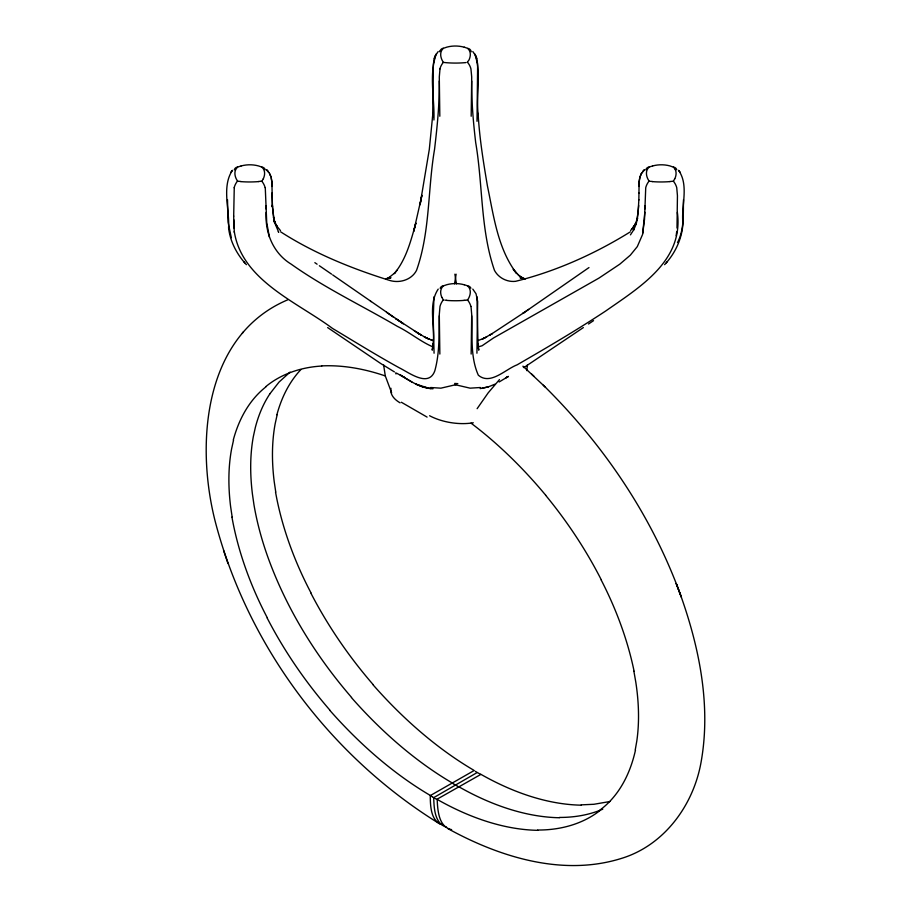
<?xml version="1.0" encoding="UTF-8"?>
<svg xmlns="http://www.w3.org/2000/svg" width="911" height="911" viewBox="0 0 911 911"><rect width="100%" height="100%" fill="white"/><g stroke="black" fill="none" stroke-linecap="round" stroke-linejoin="round"><path stroke-width="1.37" d="M439.854 354.06L439.296 314.511L439.99 306.483A10.26 5.921 -60 0 1 443.293 299.924L441.96 297.453M439.819 116.244L439.296 76.945L439.99 68.917M467.65 62.426A10.26 5.921 60 0 1 470.941 68.906L471.704 76.945L471.181 116.244M471.01 306.483L471.704 314.511L471.146 354.06M439.296 81.011C439.592 103.888 437.2 126.675 434.547 149.37C427.669 189.465 430.243 231.815 416.521 270.396C411.635 279.825 399.815 283.412 389.965 280.52C352.01 268.699 314.193 253.429 280.679 231.861M638.953 193.2L639.101 182.12M474.027 770.581L430.243 795.61C430.402 805.723 430.55 821.312 442.439 824.774M478.173 346.84L482.021 345.804L493.534 337.958L598.948 278.106L619.833 264.144L630.321 255.182L637.301 246.608L642.585 234.446L644.521 219.38L645.728 187.7A10.26 5.921 -60 0 1 649.042 181.141L647.698 178.67A27.877 14.997 25.2 0 1 647.767 168.672L649.065 167.112L652.652 165.893M676.998 228.08L677.442 195.728L676.748 187.7A10.26 5.921 60 0 0 673.388 181.209L669.824 181.528M683.489 199.714C683.102 214.039 684.423 229.401 677.511 242.542M638.85 200.056L638.953 192.95M677.374 212.479C683.842 260.762 639.932 287.056 605.701 311.004C576.845 330.033 547.033 347.569 517.106 364.844C505.343 369.297 490.346 385.535 478.332 375.195C470.087 356.759 472.547 335.567 471.704 315.821M644.942 208.961L644.999 205.772M638.964 186.47L639.078 182.769M432.998 344.939C435.652 326.673 427.498 305.162 438.202 289.106M638.85 199.668L638.11 212.889L638.201 211.557L636.743 220.428L636.914 219.779L635.104 224.482L635.411 223.878L632.154 228.9L634.489 225.677L630.617 230.517M644.851 212.263L642.688 233.375M477.011 121.322L477.66 63.964L476.02 56.186L472.798 51.54M432.793 348.275L433.135 343.481L432.201 350.154L433.124 346.146M638.679 205.522L637.37 218.97L637.495 218.298L636.072 224.368L636.299 223.707L633.692 229.936L634.033 229.299L630.458 234.856M432.907 346.635L433.135 343.481M527.412 364.935L526.786 370.629M476.931 353.217L477.66 301.53L476.02 293.752L472.798 289.106M639.101 182.132L639.75 177.975L639.169 181.471M676.178 235.698L676.714 231.531M433.989 296.815L433.226 318.429L434.069 353.217M454.543 283.868L456.126 274.188M635.24 749.912L636.789 741.121A207.457 119.774 60 0 0 635.798 682.157L633.885 671.213M234.252 187.7L233.683 216.214M438.202 51.54L434.98 56.186L433.34 63.964L432.657 117.656L432.896 113.34L429.309 149.358L420.039 204.804L421.895 195.318L413.731 231.314L415.883 223.07C410.872 240.629 406.26 259.384 394.235 273.642L397.082 270.214M639.784 177.759L640.069 176.734M233.546 440.07L231.622 448.804A207.457 119.774 60 0 0 230.62 506.63L232.191 517.209M277.115 414.915L275.19 423.649A207.457 119.774 60 0 0 274.188 481.475L275.76 492.054M439.762 51.779L439.99 51.005M434.057 58.908L434.98 56.186M640.046 176.825L641.23 173.978M640.148 176.518L641.367 173.694M263.245 178.795L261.935 181.175L260.295 181.357M674.732 178.795L673.445 181.141M641.333 173.739L641.674 173.124M230.711 172.361L232.453 170.323C221.464 186.47 229.686 209.655 228.581 227.944C230.176 241.757 237.042 254.556 246.403 264.68M436.46 53.578C428.637 74.338 434.718 98.103 433.921 119.99M641.481 173.466L641.856 172.851M477.125 408.686L488.182 392.846L499.467 379.58M641.822 172.908L644.476 169.776M269.69 394.053L279.028 382.085L290.074 372.087M287.739 299.821C203.381 335.43 195.455 444.135 215.235 521.525C247.633 645.876 330.42 756.574 439.751 823.908M242.36 333.198L243.442 331.82M664.597 264.68C675.131 253.474 682.043 238.819 682.943 223.377C680.927 206.33 689.308 185.32 678.547 170.323L680.289 172.361M642.847 171.564L644.248 170.004M642.619 171.826L643.997 170.255M666.203 262.846L667.159 261.764M394.907 272.822L388.53 277.935M241.176 165.893L237.577 167.112L236.268 168.66A27.877 14.997 25.2 0 0 236.143 178.658L237.577 181.175L240.982 181.517M266.092 386.378C281.715 373.59 301.78 367.133 321.777 366.04M600.269 810.312C582.664 824.25 559.866 830.194 537.672 830.023M630.321 231.861C595.065 253.748 555.904 271.387 515.58 281.317C507.176 282.308 498.476 277.878 494.479 270.396C480.37 229.583 482.932 184.933 475.69 142.594C473.299 122.154 471.477 101.611 471.704 81.011M528.676 309.387L522.823 313.452L588.973 267.572M524.349 312.382L491.633 333.95M588.517 324.02L593.539 320.638M583.347 327.584L524.076 367.44M507.905 376.687L499.126 381.982M490.357 334.713L489.651 335.134L492.373 333.506L484.652 337.89L486.736 336.797M508.372 376.368L505.981 377.758L507.974 376.664M446.549 827.188C434.524 823.646 434.046 807.966 433.716 797.637L477.284 772.482L475.337 771.355M436.756 799.38L480.757 774.464L477.717 772.733M483.787 338.311L484.345 338.061L482.329 338.994L485.233 337.594M385.808 279.062L389.396 277.343M483.422 338.493L478.093 340.543M494.867 384.214L488.33 386.868L480.199 388.587M602.763 809.173C589.144 815.038 574.237 817.486 559.456 817.44M456.229 384.59L440.901 388.166L430.641 387.517M488.33 386.868L481.93 388.302M480.359 387.517L470.099 388.166L454.771 384.59M609.88 801.532L593.949 804.276L581.241 804.868M389.088 278.094L390.99 277.718L387.061 278.402M467.138 62.46L468.983 60.012A27.877 14.997 -25.4 0 0 469.04 49.968L467.798 48.442A10.26 5.921 -60 0 1 471.01 51.005L471.238 51.779M466.386 300.106L467.673 299.958L468.983 297.578A27.877 15.054 -25.2 0 0 469.04 287.546L467.628 285.872L464.28 284.722M260.147 181.369L258.348 181.528M465.806 62.597L464.086 62.745A27.877 6.764 0 0 1 446.72 62.734L443.327 62.392A10.26 6.001 -60.2 0 0 439.911 68.929M465.658 300.175L464.086 300.311M432.827 346.84C420.7 341.693 409.654 332.333 397.458 326.411C362.043 305.652 324.692 287.967 291.167 264.144C273.198 253.235 264.919 232.715 266.149 212.365M652.47 181.517L650.784 181.369M445.194 300.163L446.72 300.3M650.09 181.3L649.11 181.187M443.976 300.038L443.327 299.958M451.628 829.648C438.646 827.051 437.656 810.266 437.189 799.619M432.998 388.792C420.711 388.291 410.337 381.162 400.236 374.968L405.019 377.758L396.615 373.18M429.07 388.302L416.133 384.214L422.67 386.868L430.801 388.587M523.939 278.402L520.01 277.718L521.912 278.094M464.28 47.156L467.753 48.397M430.88 339.871L432.907 340.543L426.633 338.038L429.571 339.37L428.489 338.903M676.782 169.765A10.26 5.899 -59.4 0 0 673.4 167.168L670.018 165.939A27.877 23.185 0.1 0 0 652.675 165.939M265.272 169.788A10.26 5.921 -60 0 0 261.924 167.134L258.53 165.939A27.877 23.185 0.1 0 0 241.187 165.939M521.604 277.343L525.191 279.062M425.744 337.582L427.737 338.573L424.253 336.785L426.325 337.879M447.893 828.611C499.888 857.262 563.146 876.849 621.849 858.287C664.37 845.135 693.362 805.244 701.014 762.484C711.161 706.367 699.58 648.53 680.733 595.498C652.003 515.99 603.389 444.352 543.298 385.194M401.375 402.263L427.088 417.101M424.845 337.104L418.604 333.494L421.337 335.123L420.631 334.701M458.973 787.036L457.675 786.307M436.323 799.129L435.447 798.64M457.231 786.056L456.365 785.567M434.581 798.138L433.716 797.637M455.933 785.316L454.418 784.439M433.283 797.387L432.634 797.011M453.985 784.177L453.109 783.676M432.19 796.761L430.892 795.998M394.417 371.904L380.661 363.466L327.653 327.584M405.862 378.395L411.874 381.982M332.697 274.917L403.391 323.781L395.556 318.497L419.345 333.938M416.817 332.39L420.085 334.394M414.311 330.818L418.343 333.358M370.47 301.199L371.13 301.643M518.279 275.076L522.47 277.935L519.156 275.669L513.235 269.405L516.765 273.642C497.668 248.68 493.716 215.941 487.442 186.015C483.365 161.942 479.425 137.755 478.104 113.34L478.343 117.656M319.351 265.739L331.581 274.143M314.853 262.653L317.096 264.19M386.492 312.279L393.837 317.392M673.423 167.112L674.789 168.751M261.935 167.112L263.302 168.751A27.877 15.054 -25.2 0 1 263.325 178.784M522.96 366.165L545.495 387.3M531.694 374.091L534.062 376.368M266.524 169.776L268.996 172.623M266.752 170.004L268.381 171.826L267.003 170.255M280.497 230.631L276.523 225.7L277.286 226.828L274.507 221.305L274.985 222.569L273.505 217.137L273.63 217.797L272.321 205.237L274.245 221.931L274.063 221.271L278.72 232.294L278.31 231.679M243.841 261.764L244.797 262.846M373.328 684.821C348.981 656.74 327.801 625.88 310.731 592.845M351.544 697.405C316.424 656.774 287.534 610.393 268.893 559.923A217.228 125.422 60 0 1 253.941 504.626L252.427 494.058A207.457 119.774 60 0 1 253.406 436.232L255.331 427.498A219.209 126.561 60 0 1 269.724 394.087M329.759 709.988C305.413 681.895 284.232 651.035 267.162 618M545.655 495.299C567.154 521.422 585.978 549.777 601.34 579.931M443.247 62.278L441.96 59.887A27.877 15.009 25.4 0 1 442.017 49.877L443.327 48.329L446.914 47.11A27.877 23.185 0.1 0 1 464.257 47.213M269.326 173.124L270.726 176.21M474.551 53.578C481.908 72.834 475.804 94.721 478.207 115.037M523.358 366.962L523.654 367.577M269.485 173.409L270.954 176.825M391.628 392.835L385.307 375.958L383.588 364.787M680.733 595.498L676.224 583.53L681.405 597.331M270.818 176.427L271.148 177.44M227.966 563.488L223.559 550.449M476.943 58.908L476.02 56.186M395.659 372.861L396.023 373.977M231.314 237.714L228.057 222.136L227.511 199.714M269.383 237.042L266.729 222.614L265.272 187.7M478.423 348.469L478.799 350.154L477.865 343.481L478.207 348.275M271.831 181.471L271.25 177.975L271.899 182.132M454.874 274.188L456.457 283.868M477.011 296.815L478.002 344.939M234.286 231.531C241.768 280.36 297.191 302.099 332.572 328.461C354.755 341.75 376.744 355.415 399.417 367.885C409.29 372.713 428.58 387.767 434.786 370.925C439.762 353.058 438.977 334.212 439.296 315.821M272.309 205.248L272.423 206.558L271.899 182.12M477.865 343.481L478.093 346.635M234.298 232.362L233.751 219.722M272.423 206.558L272.047 192.938M234.002 228.08L233.683 216.032M271.922 182.769L272.036 186.47M266.001 205.772L266.058 208.961M559.559 817.748A332.857 192.175 60 0 1 458.973 786.842M537.775 830.331A332.857 192.175 60 0 1 437.189 799.414M581.343 805.176A332.857 192.175 60 0 1 480.757 774.259M471.021 423.148A324.908 187.586 60 0 1 545.7 495.22M601.192 580A228.41 131.867 60 0 1 634.102 671.27M635.479 750.106A225.996 130.478 60 0 1 600.064 809.993M452.027 782.834A332.857 192.175 60 0 1 351.441 697.587M430.243 795.405A332.857 192.175 60 0 1 329.657 710.17M473.811 770.25A332.857 192.175 60 0 1 373.225 685.015M321.72 365.903A324.908 187.586 60 0 1 384.932 375.822M233.318 439.876A228.41 131.867 60 0 1 266.24 386.606M267.367 617.909A225.996 130.478 60 0 1 231.952 517.129M276.898 414.721A228.41 131.867 60 0 1 300.881 369.593M310.936 592.754A225.996 130.478 60 0 1 275.521 491.974M440.059 51.073A10.26 5.956 60.6 0 1 443.304 48.283M234.286 169.833A10.26 5.921 60 0 1 237.577 167.089M234.173 187.712A10.26 6.001 -60.2 0 1 237.509 181.073M258.451 181.608A27.877 6.867 -0.1 0 1 240.846 181.619M261.867 181.278A10.26 5.853 59.8 0 1 265.147 187.677M464.2 300.391A27.877 6.867 -0.1 0 1 446.595 300.402M467.605 300.061A10.26 5.853 59.8 0 1 470.896 306.46M440.161 288.263A10.26 5.921 60 0 1 443.315 285.872M441.892 297.441A27.877 14.997 25.2 0 1 442.029 287.455L443.327 285.895L446.914 284.676A27.877 23.185 0.1 0 1 464.257 284.779M467.662 285.952A10.26 5.899 -59.4 0 1 470.896 288.195M674.778 168.751A27.877 15.054 -25.2 0 1 674.812 178.784M669.938 181.608A27.877 6.867 -0.1 0 1 652.333 181.619M645.797 169.856A10.26 5.956 60.6 0 1 649.042 167.066M400.088 402.833A39.742 19.814 -1.3 0 1 390.978 388.302M473.287 422.772A40.198 20.771 9.1 0 1 429.582 415.735M457.812 383.633A35.836 19.165 6.8 0 1 454.669 383.429"/></g></svg>
